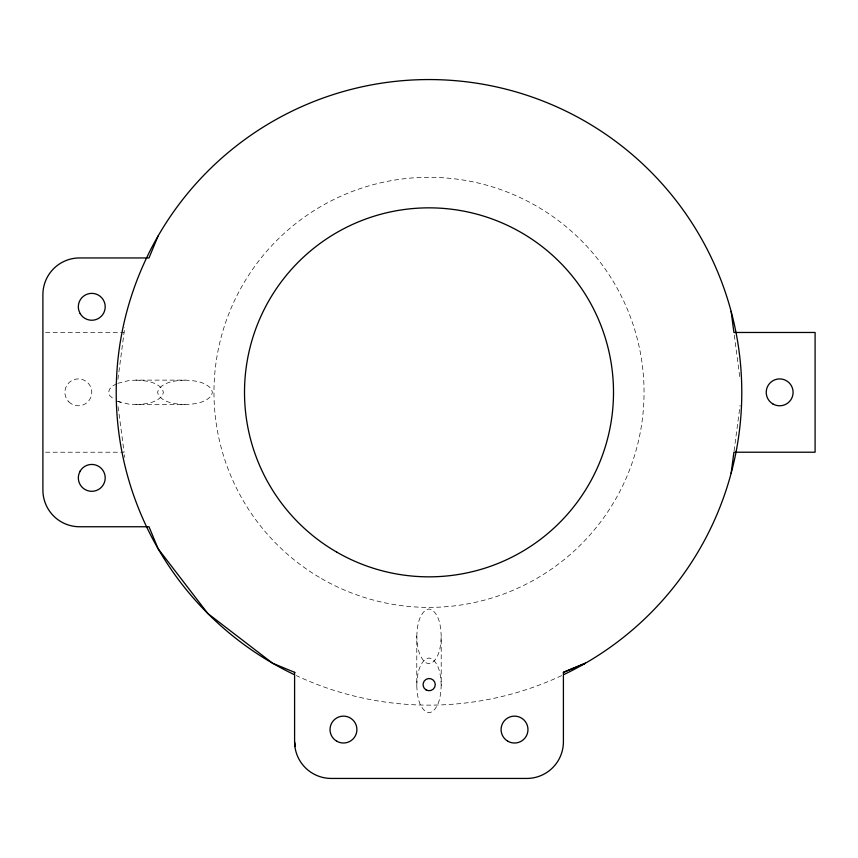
<?xml version="1.0" encoding="UTF-8"?>
<svg xmlns="http://www.w3.org/2000/svg" width="858" height="858" viewBox="0 0 858 858"><rect width="100%" height="100%" fill="white"/><g stroke="black" fill="none" stroke-linecap="round" stroke-linejoin="round"><path stroke-width="0.64" stroke-dasharray="4.29 3.22" d="M416.784 636.346C417.224 627.112 418.168 616.183 425.836 609.899L429 608.965L432.164 609.899C439.832 616.183 440.776 627.112 441.216 636.346L441.216 685.349C440.776 694.594 439.832 705.523 432.164 711.797L429 712.73L425.836 711.797C418.189 705.501 417.17 694.637 416.784 685.349L416.784 636.346C417.213 645.591 418.2 656.467 425.836 662.794L429 663.727L432.164 662.794C439.832 656.52 440.776 645.591 441.216 636.346M416.784 685.349C417.224 676.115 418.168 665.186 425.836 658.912L429 657.979L432.164 658.912C439.832 665.186 440.776 676.115 441.216 685.349M117.921 379.333L124.785 327.198M734.083 450.911L740.079 405.362M116.634 383.708L112.28 386.239L109.545 389.178L108.612 392.342L109.545 395.506L114.457 399.721M117.76 383.322L128.904 380.544L135.993 380.126L184.996 380.126C194.24 380.566 205.159 381.51 211.443 389.178L212.376 392.342L211.443 395.506C205.159 403.185 194.24 404.129 184.996 404.568L135.993 404.568L128.904 404.15L118.2 401.523M184.996 380.126C175.751 380.566 164.833 381.51 158.548 389.178L157.615 392.342L158.548 395.506C164.875 403.163 175.761 404.107 184.996 404.568M135.993 404.568C145.227 404.129 156.156 403.185 162.441 395.506L163.374 392.342L162.441 389.178C156.156 381.51 145.227 380.566 135.993 380.126M45.56 332.475L124.088 332.475M45.56 452.22L124.088 452.22L117.921 405.362M116.634 400.986L122.286 402.928M734.255 335.081L740.079 379.333M124.442 454.847L124.785 457.486M561.658 675.611A312.795 312.795 0 0 1 296.342 675.611M321.482 578.582A215.047 215.047 0 0 0 644.047 392.342A215.047 215.047 0 0 0 321.482 206.113A215.047 215.047 0 0 0 321.482 578.582M68.833 401.844A13.438 13.438 0 0 0 91.313 395.828A13.438 13.438 0 0 0 74.85 379.365A13.438 13.438 0 0 0 68.833 401.844"/><path stroke-width="1.29" d="M731.134 473.305L733.912 452.22L815.1 452.22L815.1 332.475L733.912 332.475L731.134 311.39M158.119 235.95L149.002 257.947L79.558 257.947A36.658 36.658 0 0 0 42.9 294.594L42.9 490.09A36.658 36.658 0 0 0 79.558 526.748L149.002 526.748L158.119 548.745L207.829 613.524L272.608 663.234L294.916 672.468M563.406 672.34L585.392 663.234L563.406 672.34L563.406 741.795A36.658 36.658 0 0 1 526.748 778.442L331.252 778.442A36.658 36.658 0 0 1 294.594 741.795L294.594 672.34M294.594 741.795L294.916 746.578L294.916 743.929M293.908 674.452A312.795 312.795 0 0 1 184.309 197.501A312.795 312.795 0 0 1 673.691 197.501A312.795 312.795 0 0 1 564.092 674.452M80.137 471.149L78.786 474.399A13.438 13.438 0 0 0 94.112 491.108A13.438 13.438 0 0 0 102.778 470.163A13.438 13.438 0 0 0 80.137 471.149M80.137 313.535L78.786 310.296A13.438 13.438 0 0 1 94.112 293.575A13.438 13.438 0 0 1 102.778 314.521A13.438 13.438 0 0 1 80.137 313.535M336.754 552.123A184.502 184.502 0 0 0 613.502 392.342A184.502 184.502 0 0 0 336.754 232.561A184.502 184.502 0 0 0 336.754 552.123M336.754 741.215A13.438 13.438 0 0 0 356.907 729.568A13.438 13.438 0 0 0 336.754 717.932A13.438 13.438 0 0 0 336.754 741.215M507.807 741.215A13.438 13.438 0 0 0 527.97 729.568A13.438 13.438 0 0 0 507.807 717.932A13.438 13.438 0 0 0 507.807 741.215M426.104 689.918A6.113 6.113 0 0 0 435.263 684.62A6.113 6.113 0 0 0 426.104 679.332A6.113 6.113 0 0 0 426.104 689.918M772.951 403.989A13.438 13.438 0 0 0 793.103 392.342A13.438 13.438 0 0 0 772.951 380.705A13.438 13.438 0 0 0 772.951 403.989"/></g></svg>
